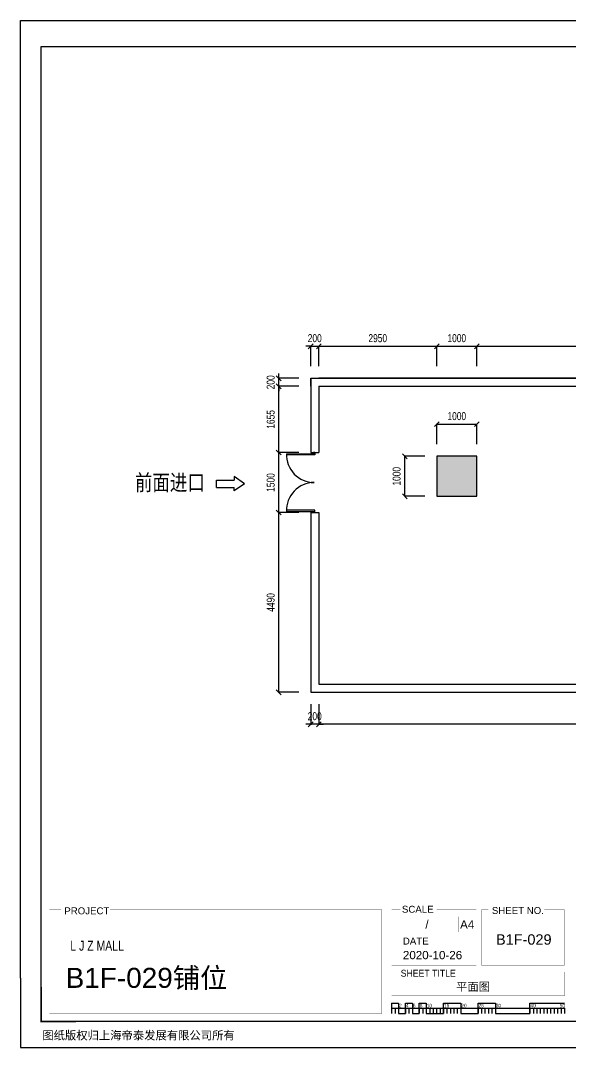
# Model space of a CAD drawing. Extents: x 126897 to 163185, y 167079 to 192740.
# Drawn here: x 126897 to 140641, y 167079 to 192740 of the extents above; entities that cross this region are included whole.
import ezdxf
from ezdxf.enums import TextEntityAlignment as Align

# ---------------------------------------------------------------- set-up
doc = ezdxf.new("R2010")
doc.units = 0
doc.header["$LTSCALE"] = 1000
doc.layers.get('Defpoints').update_dxf_attribs({"color": 212})
for name, color, linetype in [('0-土建-墙体', 7, 'Continuous'), ('0-土建-门窗', 4, 'Continuous'), ('DIM', 3, 'Continuous'), ('MD-2014.05.23 面积统计', 4, 'Continuous'), ('新增油烟管井2014-08-06', 2, 'Continuous')]:
    doc.layers.add(name, color=color, linetype=linetype)
doc.layers.add('H-外墙百叶', color=3, linetype='Continuous', lineweight=25)
doc.styles.get("Standard").update_dxf_attribs({"font": 'arial.ttf', "width": 0.75})
doc.styles.add('黑体', font='simhei.ttf', dxfattribs={"width": 0.8})
doc.dimstyles.new('DIM-200MM', dxfattribs={"dimtxt": 200, "dimasz": 120, "dimexe": 10, "dimexo": 100, "dimgap": 100, "dimtad": 1, "dimdec": 0, "dimrnd": 5, "dimzin": 1, "dimdsep": 46, "dimtxsty": 'Standard', "dimblk": 'OBLIQUE', "dimcen": 0.5, "dimdle": 1, "dimclrd": 256, "dimclre": 256, "dimclrt": 7, "dimaunit": 1, "dimadec": 0, "dimazin": 0, "dimtfac": 1, "dimtdec": 0, "dimtix": 1, "dimtmove": 2, "dimatfit": 3, "dimfxl": 500, "dimfxlon": 1, "dimtolj": 1, "dimtzin": 1, "dimarcsym": 0})

# ---------------------------------------------------------------- blocks, each defined once
blk = doc.blocks.new('A-地下室二层墙体$0$DOOR_C01')
for p, q in [((-0.48, 0.46), (-0.48, -0.01)), ((-0.46, -0.01), (-0.46, 0.46)), ((0.46, -0.01), (0.46, 0.46)), ((0.48, 0.46), (0.48, -0.01)), ((-0.5, -0.01), (-0.5, 0.01)), ((-0.5, 0.01), (-0.48, 0.01)), ((0.5, 0.01), (0.48, 0.01)), ((0.5, -0.01), (0.5, 0.01)), ((-0.5, -0.01), (-0.46, -0.01)), ((0.5, -0.01), (0.46, -0.01))]:
    blk.add_line(p, q)
for centre, start, end in [((-0.46, 0), 0, 92.4919), ((0.46, 0), 87.5081, 180)]:
    blk.add_arc(centre, 0.46, start, end)
blk = doc.blocks.new('_Oblique')
at = {"color": 0, "linetype": 'ByBlock', "lineweight": -2}
blk.add_line((-0.5, -0.5), (0.5, 0.5), dxfattribs=at)
blk = doc.blocks.new('*D59')
at = {"layer": 'Defpoints', "color": 0, "transparency": 16777216}
for p in [(134350, 184600), (134150, 183600), (134350, 183600)]:
    blk.add_point(p, dxfattribs=at)
at = {"layer": 'DIM', "lineweight": -2, "transparency": 16777216}
for p, q in [((134150, 184600), (134030, 184600)), ((134150, 184100), (134150, 184610)), ((134150, 184600), (134350, 184600)), ((134350, 184100), (134350, 184610)), ((134350, 184600), (134470, 184600))]:
    blk.add_line(p, q, dxfattribs=at)
at = {"layer": 'DIM', "lineweight": -2, "transparency": 16777216, "xscale": 120, "yscale": 120, "zscale": 120}
blk.add_blockref('_Oblique', (134150, 184600), dxfattribs=at)
at = {"layer": 'DIM', "lineweight": -2, "transparency": 16777216, "xscale": 120, "yscale": 120, "zscale": 120, "rotation": 180}
blk.add_blockref('_Oblique', (134350, 184600), dxfattribs=at)
at = {"layer": 'DIM', "color": 7, "transparency": 16777216, "insert": (134250, 184802), "char_height": 200, "attachment_point": 5}
blk.add_mtext('\\A1;200', dxfattribs=at)
blk = doc.blocks.new('*D66')
at = {"layer": 'Defpoints', "color": 0, "transparency": 16777216}
for p in [(137300, 184600), (134350, 183600), (137300, 183600)]:
    blk.add_point(p, dxfattribs=at)
at = {"layer": 'DIM', "lineweight": -2, "transparency": 16777216}
for p, q in [((134349, 184600), (137301, 184600)), ((134350, 184100), (134350, 184610)), ((137300, 184100), (137300, 184610))]:
    blk.add_line(p, q, dxfattribs=at)
at = {"layer": 'DIM', "lineweight": -2, "transparency": 16777216, "xscale": 120, "yscale": 120, "zscale": 120, "rotation": 180}
blk.add_blockref('_Oblique', (134350, 184600), dxfattribs=at)
at = {"layer": 'DIM', "lineweight": -2, "transparency": 16777216, "xscale": 120, "yscale": 120, "zscale": 120}
blk.add_blockref('_Oblique', (137300, 184600), dxfattribs=at)
at = {"layer": 'DIM', "color": 7, "transparency": 16777216, "insert": (135825, 184802), "char_height": 200, "attachment_point": 5}
blk.add_mtext('\\A1;2950', dxfattribs=at)
blk = doc.blocks.new('*D67')
at = {"layer": 'Defpoints', "color": 0, "transparency": 16777216}
for p in [(138300, 184600), (137300, 183800), (138300, 183800)]:
    blk.add_point(p, dxfattribs=at)
at = {"layer": 'DIM', "lineweight": -2, "transparency": 16777216}
for p, q in [((137299, 184600), (138301, 184600)), ((137300, 184100), (137300, 184610)), ((138300, 184100), (138300, 184610))]:
    blk.add_line(p, q, dxfattribs=at)
at = {"layer": 'DIM', "lineweight": -2, "transparency": 16777216, "xscale": 120, "yscale": 120, "zscale": 120, "rotation": 180}
blk.add_blockref('_Oblique', (137300, 184600), dxfattribs=at)
at = {"layer": 'DIM', "lineweight": -2, "transparency": 16777216, "xscale": 120, "yscale": 120, "zscale": 120}
blk.add_blockref('_Oblique', (138300, 184600), dxfattribs=at)
at = {"layer": 'DIM', "color": 7, "transparency": 16777216, "insert": (137800, 184802), "char_height": 200, "attachment_point": 5}
blk.add_mtext('\\A1;1000', dxfattribs=at)
blk = doc.blocks.new('*D68')
at = {"layer": 'Defpoints', "color": 0, "transparency": 16777216}
for p in [(145500, 184600), (138300, 183800), (145500, 183800)]:
    blk.add_point(p, dxfattribs=at)
at = {"layer": 'DIM', "lineweight": -2, "transparency": 16777216}
for p, q in [((138299, 184600), (145501, 184600)), ((138300, 184100), (138300, 184610)), ((145500, 184100), (145500, 184610))]:
    blk.add_line(p, q, dxfattribs=at)
at = {"layer": 'DIM', "lineweight": -2, "transparency": 16777216, "xscale": 120, "yscale": 120, "zscale": 120, "rotation": 180}
blk.add_blockref('_Oblique', (138300, 184600), dxfattribs=at)
at = {"layer": 'DIM', "lineweight": -2, "transparency": 16777216, "xscale": 120, "yscale": 120, "zscale": 120}
blk.add_blockref('_Oblique', (145500, 184600), dxfattribs=at)
at = {"layer": 'DIM', "color": 7, "transparency": 16777216, "insert": (141900, 184802), "char_height": 200, "attachment_point": 5}
blk.add_mtext('\\A1;7200', dxfattribs=at)
blk = doc.blocks.new('*D72')
at = {"layer": 'Defpoints', "color": 0, "transparency": 16777216}
for p in [(134350, 175954), (153950, 175954), (134350, 175154)]:
    blk.add_point(p, dxfattribs=at)
at = {"layer": 'DIM', "lineweight": -2, "transparency": 16777216}
for p, q in [((134350, 175654), (134350, 175144)), ((153950, 175654), (153950, 175144)), ((153951, 175154), (134349, 175154))]:
    blk.add_line(p, q, dxfattribs=at)
at = {"layer": 'DIM', "lineweight": -2, "transparency": 16777216, "xscale": 120, "yscale": 120, "zscale": 120, "rotation": 180}
blk.add_blockref('_Oblique', (134350, 175154), dxfattribs=at)
at = {"layer": 'DIM', "lineweight": -2, "transparency": 16777216, "xscale": 120, "yscale": 120, "zscale": 120}
blk.add_blockref('_Oblique', (153950, 175154), dxfattribs=at)
at = {"layer": 'DIM', "color": 7, "transparency": 16777216, "insert": (144150, 175356), "char_height": 200, "attachment_point": 5}
blk.add_mtext('\\A1;19600', dxfattribs=at)
blk = doc.blocks.new('*D73')
at = {"layer": 'Defpoints', "color": 0, "transparency": 16777216}
for p in [(134150, 175954), (134350, 175954), (134150, 175154)]:
    blk.add_point(p, dxfattribs=at)
at = {"layer": 'DIM', "lineweight": -2, "transparency": 16777216}
for p, q in [((134150, 175654), (134150, 175144)), ((134350, 175654), (134350, 175144)), ((134150, 175154), (134030, 175154)), ((134350, 175154), (134150, 175154)), ((134350, 175154), (134470, 175154))]:
    blk.add_line(p, q, dxfattribs=at)
at = {"layer": 'DIM', "lineweight": -2, "transparency": 16777216, "xscale": 120, "yscale": 120, "zscale": 120}
for p, rotation in [((134150, 175154), 359.9999999999833), ((134350, 175154), 179.9999999999833)]:
    blk.add_blockref('_Oblique', p, dxfattribs=dict(at, rotation=rotation))
at = {"layer": 'DIM', "color": 7, "transparency": 16777216, "insert": (134250, 175356), "char_height": 200, "attachment_point": 5}
blk.add_mtext('\\A1;200', dxfattribs=at)
blk = doc.blocks.new('*D74')
at = {"layer": 'Defpoints', "color": 0, "transparency": 16777216}
for p in [(133350, 180446), (134150, 180446), (134150, 175954)]:
    blk.add_point(p, dxfattribs=at)
at = {"layer": 'DIM', "lineweight": -2, "transparency": 16777216}
for p, q in [((133850, 180446), (133340, 180446)), ((133350, 175953), (133350, 180447)), ((133850, 175954), (133340, 175954))]:
    blk.add_line(p, q, dxfattribs=at)
at = {"layer": 'DIM', "lineweight": -2, "transparency": 16777216, "xscale": 120, "yscale": 120, "zscale": 120}
for p, rotation in [((133350, 180446), 90), ((133350, 175954), 270)]:
    blk.add_blockref('_Oblique', p, dxfattribs=dict(at, rotation=rotation))
at = {"layer": 'DIM', "color": 7, "transparency": 16777216, "insert": (133150, 178200), "char_height": 200, "attachment_point": 5, "rotation": 90}
blk.add_mtext('\\A1;4490', dxfattribs=at)
blk = doc.blocks.new('*D75')
at = {"layer": 'Defpoints', "color": 0, "transparency": 16777216}
for p in [(133350, 181946), (134250, 181946), (134250, 180446)]:
    blk.add_point(p, dxfattribs=at)
at = {"layer": 'DIM', "lineweight": -2, "transparency": 16777216}
for p, q in [((133850, 181946), (133340, 181946)), ((133350, 180445), (133350, 181947)), ((133850, 180446), (133340, 180446))]:
    blk.add_line(p, q, dxfattribs=at)
at = {"layer": 'DIM', "lineweight": -2, "transparency": 16777216, "xscale": 120, "yscale": 120, "zscale": 120}
for p, rotation in [((133350, 181946), 90), ((133350, 180446), 270)]:
    blk.add_blockref('_Oblique', p, dxfattribs=dict(at, rotation=rotation))
at = {"layer": 'DIM', "color": 7, "transparency": 16777216, "insert": (133150, 181196), "char_height": 200, "attachment_point": 5, "rotation": 90}
blk.add_mtext('\\A1;1500', dxfattribs=at)
blk = doc.blocks.new('*D76')
at = {"layer": 'Defpoints', "color": 0, "transparency": 16777216}
for p in [(133350, 183600), (134150, 183600), (134150, 181946)]:
    blk.add_point(p, dxfattribs=at)
at = {"layer": 'DIM', "lineweight": -2, "transparency": 16777216}
for p, q in [((133850, 183600), (133340, 183600)), ((133350, 181945), (133350, 183601)), ((133850, 181946), (133340, 181946))]:
    blk.add_line(p, q, dxfattribs=at)
at = {"layer": 'DIM', "lineweight": -2, "transparency": 16777216, "xscale": 120, "yscale": 120, "zscale": 120}
for p, rotation in [((133350, 183600), 90), ((133350, 181946), 270)]:
    blk.add_blockref('_Oblique', p, dxfattribs=dict(at, rotation=rotation))
at = {"layer": 'DIM', "color": 7, "transparency": 16777216, "insert": (133150, 182773), "char_height": 200, "attachment_point": 5, "rotation": 90}
blk.add_mtext('\\A1;1655', dxfattribs=at)
blk = doc.blocks.new('*D77')
at = {"layer": 'Defpoints', "color": 0, "transparency": 16777216}
for p in [(133350, 183800), (134150, 183800), (134150, 183600)]:
    blk.add_point(p, dxfattribs=at)
at = {"layer": 'DIM', "lineweight": -2, "transparency": 16777216}
for p, q in [((133850, 183800), (133340, 183800)), ((133350, 183800), (133350, 183920)), ((133350, 183600), (133350, 183800)), ((133850, 183600), (133340, 183600)), ((133350, 183600), (133350, 183480))]:
    blk.add_line(p, q, dxfattribs=at)
at = {"layer": 'DIM', "lineweight": -2, "transparency": 16777216, "xscale": 120, "yscale": 120, "zscale": 120}
for p, rotation in [((133350, 183800), 270), ((133350, 183600), 90)]:
    blk.add_blockref('_Oblique', p, dxfattribs=dict(at, rotation=rotation))
at = {"layer": 'DIM', "color": 7, "transparency": 16777216, "insert": (133150, 183700), "char_height": 200, "attachment_point": 5, "rotation": 90}
blk.add_mtext('\\A1;200', dxfattribs=at)
blk = doc.blocks.new('气流方向')
at = {"color": 2}
for p, q in [((-139, -45), (-139, 45)), ((-139, 45), (84, 45)), ((84, 92), (84, 45)), ((210, 0), (84, 92)), ((210, 0), (84, -88)), ((-139, -45), (84, -45)), ((84, -88), (84, -45))]:
    blk.add_line(p, q, dxfattribs=at)
blk = doc.blocks.new('*D106')
at = {"layer": 'Defpoints', "color": 0, "transparency": 16777216}
for p in [(138300, 182652), (137300, 181852), (138300, 181852)]:
    blk.add_point(p, dxfattribs=at)
at = {"layer": 'DIM', "lineweight": -2, "transparency": 16777216}
for p, q in [((137299, 182652), (138301, 182652)), ((137300, 182152), (137300, 182662)), ((138300, 182152), (138300, 182662))]:
    blk.add_line(p, q, dxfattribs=at)
at = {"layer": 'DIM', "lineweight": -2, "transparency": 16777216, "xscale": 120, "yscale": 120, "zscale": 120, "rotation": 180}
blk.add_blockref('_Oblique', (137300, 182652), dxfattribs=at)
at = {"layer": 'DIM', "lineweight": -2, "transparency": 16777216, "xscale": 120, "yscale": 120, "zscale": 120}
blk.add_blockref('_Oblique', (138300, 182652), dxfattribs=at)
at = {"layer": 'DIM', "color": 7, "transparency": 16777216, "insert": (137800, 182854), "char_height": 200, "attachment_point": 5}
blk.add_mtext('\\A1;1000', dxfattribs=at)
blk = doc.blocks.new('*D107')
at = {"layer": 'Defpoints', "color": 0, "transparency": 16777216}
for p in [(136500, 181852), (137300, 181852), (137300, 180852)]:
    blk.add_point(p, dxfattribs=at)
at = {"layer": 'DIM', "lineweight": -2, "transparency": 16777216}
for p, q in [((137000, 181852), (136490, 181852)), ((136500, 180851), (136500, 181853)), ((137000, 180852), (136490, 180852))]:
    blk.add_line(p, q, dxfattribs=at)
at = {"layer": 'DIM', "lineweight": -2, "transparency": 16777216, "xscale": 120, "yscale": 120, "zscale": 120}
for p, rotation in [((136500, 181852), 90), ((136500, 180852), 270)]:
    blk.add_blockref('_Oblique', p, dxfattribs=dict(at, rotation=rotation))
at = {"layer": 'DIM', "color": 7, "transparency": 16777216, "insert": (136298, 181352), "char_height": 200, "attachment_point": 5, "rotation": 90}
blk.add_mtext('\\A1;1000', dxfattribs=at)

msp = doc.modelspace()

# ---------------------------------------------------------------- hatches: boundary and pattern name
msp.add_hatch(color=8).paths.add_polyline_path([(138300, 181851.6), (137300, 181851.6), (137300, 180851.6), (138300, 180851.6)])

# ---------------------------------------------------------------- linework, layer by layer
at = {"color": 8}
msp.add_line((136172.1, 168060.6), (140492.1, 168060.6), dxfattribs=at)
for points in [[(126897.1, 168807.3), (126897.1, 192740.1), (161457.1, 192740.1)], [(126897.1, 168807.3), (126897.1, 167079.3), (161457.1, 167079.3)], [(136172.1, 168190.2), (136172.1, 167931)], [(136344.9, 168060.6), (136344.9, 167931)], [(137900.1, 168060.6), (137900.1, 167931)], [(138332.1, 168060.6), (138332.1, 167931)], [(140492.1, 168060.6), (140492.1, 167931)]]:
    msp.add_lwpolyline(points)
for points in [[(127415.5, 192092.1), (162666.7, 192092.1), (162666.7, 167727.3), (127415.5, 167727.3)], [(137300, 181851.6), (137300, 180851.6), (138300, 180851.6), (138300, 181851.6)]]:
    msp.add_lwpolyline(points, close=True)
for points, const_width in [([(129134.3, 170518.8), (135925.6, 170518.8), (135925.6, 167927.3), (127615.5, 167927.3), (127615.5, 170518.8), (127905.2, 170518.8)], 4.32), ([(137298.7, 170518.8), (138288.9, 170518.8), (138288.9, 169914), (136172.1, 169914), (136172.1, 170518.8), (136388.1, 170518.8)], 4.32), ([(139986.1, 170518.8), (140492.1, 170518.8), (140492.1, 169136.4), (138418.5, 169136.4), (138418.5, 170518.8), (138591.3, 170518.8)], 4.32), ([(137844.4, 170345.4), (137844.4, 169960.3)], 4.32), ([(137163.9, 169741.2), (138288.9, 169741.2), (138288.9, 169136.4), (136172.1, 169136.4), (136172.1, 169741.2), (136388.1, 169741.2)], 4.32), ([(137852.9, 168963.6), (140492.1, 168963.6), (140492.1, 168367.5), (136172.1, 168367.5), (136172.1, 168963.6), (136388.1, 168963.6)], 4.32), ([(127415.5, 168591.3), (127415.5, 167727.3), (128279.5, 167727.3)], 43.2), ([(136344.9, 168190.2), (136344.9, 168060.6)], 8.64), ([(136517.7, 168190.2), (136517.7, 168060.6)], 8.64), ([(136690.5, 168190.2), (136690.5, 168060.6)], 8.64), ([(136863.3, 168190.2), (136863.3, 168060.6)], 8.64), ([(137036.1, 168190.2), (137036.1, 168060.6)], 8.64), ([(137468.1, 168190.2), (137468.1, 168060.6)], 8.64), ([(137900.1, 168190.2), (137900.1, 168060.6)], 8.64), ([(138332.1, 168190.2), (138332.1, 168060.6)], 8.64), ([(138764.1, 168190.2), (138764.1, 168060.6)], 8.64), ([(139628.1, 168190.2), (139628.1, 168060.6)], 8.64), ([(140492.1, 168190.2), (140492.1, 168060.6)], 8.64)]:
    msp.add_lwpolyline(points, dxfattribs=dict(const_width=const_width))
for points in [[(136172.1, 168190.2), (136344.9, 168190.2), (136344.9, 167931), (136517.7, 167931), (136517.7, 168190.2), (136690.5, 168190.2), (136690.5, 167931), (136863.3, 167931), (136863.3, 168190.2), (137036.1, 168190.2), (137036.1, 167931), (137468.1, 167931), (137468.1, 168190.2), (137900.1, 168190.2), (137900.1, 167931), (138332.1, 167931), (138332.1, 168190.2), (138764.1, 168190.2), (138764.1, 167931), (139628.1, 167931), (139628.1, 168190.2), (140492.1, 168190.2)], [(136258.5, 168060.6), (136258.5, 167931)], [(136517.7, 168060.6), (136517.7, 167931)], [(136604.1, 168060.6), (136604.1, 167931)], [(136690.5, 168060.6), (136690.5, 167931)], [(136863.3, 168060.6), (136863.3, 167931)], [(136949.7, 168060.6), (136949.7, 167931)], [(137036.1, 168060.6), (137036.1, 167931)], [(137122.5, 168060.6), (137122.5, 167931)], [(137208.9, 168060.6), (137208.9, 167931)], [(137295.3, 168060.6), (137295.3, 167931)], [(137381.7, 168060.6), (137381.7, 167931)], [(137468.1, 168060.6), (137468.1, 167931)], [(137554.5, 168060.6), (137554.5, 167931)], [(137640.9, 168060.6), (137640.9, 167931)], [(137727.3, 168060.6), (137727.3, 167931)], [(137813.7, 168060.6), (137813.7, 167931)], [(138418.5, 168060.6), (138418.5, 167931)], [(138504.9, 168060.6), (138504.9, 167931)], [(138591.3, 168060.6), (138591.3, 167931)], [(138677.7, 168060.6), (138677.7, 167931)], [(138764.1, 168060.6), (138764.1, 167931)], [(139628.1, 168060.6), (139628.1, 167931)], [(139714.5, 168060.6), (139714.5, 167931)], [(139800.9, 168060.6), (139800.9, 167931)], [(139887.3, 168060.6), (139887.3, 167931)], [(139973.7, 168060.6), (139973.7, 167931)], [(140060.1, 168060.6), (140060.1, 167931)], [(140146.5, 168060.6), (140146.5, 167931)], [(140232.9, 168060.6), (140232.9, 167931)], [(140319.3, 168060.6), (140319.3, 167931)], [(140405.7, 168060.6), (140405.7, 167931)]]:
    msp.add_lwpolyline(points, dxfattribs=at)
at = {"layer": '0-土建-墙体'}
for p, q in [((134150, 183800), (154150, 183800)), ((134150, 183800), (134150, 181946)), ((134350, 183600), (153950, 183600)), ((134350, 183600), (134350, 181946)), ((134150, 181946), (134350, 181946)), ((134150, 180446), (134150, 175954.2)), ((134150, 180446), (134350, 180446)), ((134350, 180446), (134350, 176154.2)), ((134350, 176154.2), (153950, 176154.2)), ((134150, 175954.2), (154150, 175954.2))]:
    msp.add_line(p, q, dxfattribs=at)
at = {"layer": 'MD-2014.05.23 面积统计', "color": 37}
msp.add_line((153950, 183800), (134350, 183800), dxfattribs=at)
at = {"layer": '新增油烟管井2014-08-06', "color": 3}
msp.add_line((134150, 183600), (134150, 183800), dxfattribs=at)

# ---------------------------------------------------------------- block references
at = {"layer": '0-土建-门窗', "xscale": 1499.999999999884, "yscale": 1499.999999999884, "zscale": 1499.999999999884, "rotation": 90}
msp.add_blockref('A-地下室二层墙体$0$DOOR_C01', (134235, 181196), dxfattribs=at)
at = {"layer": 'H-外墙百叶', "xscale": 2, "yscale": 2, "zscale": 2}
msp.add_blockref('气流方向', (132072.4, 181161.8), dxfattribs=at)

# ---------------------------------------------------------------- texts
for s, height, p in [('PROJECT', 172.8, (127991, 170406.9)), ('SCALE', 172.8, (136429.1, 170446.4)), ('SHEET NO.', 172.8, (138676.8, 170415.5)), ('A4', 207.36, (137883.2, 170048.2)), ('DATE', 172.8, (136452.8, 169651)), ('2', 86.4, (136356.7, 168083.3)), ('4', 86.4, (136529.5, 168083.3)), ('6', 86.4, (136702.3, 168083.3)), ('8', 86.4, (136875.1, 168083.3)), ('10', 86.4, (137047.9, 168083.3)), ('15', 86.4, (137479.9, 168083.3)), ('20', 86.4, (137911.9, 168083.3)), ('25', 86.4, (138343.9, 168083.3)), ('30', 86.4, (138775.9, 168083.3)), ('40', 86.4, (139639.9, 168083.3)), ('50', 86.4, (140371.2, 168080.2)), ('图纸版权归上海帝泰发展有限公司所有', 207.36, (127442, 167277.1))]:
    msp.add_text(s, height=height).set_placement(p)
at = {"width": 0.9}
msp.add_text('SHEET TITLE', height=172.8, dxfattribs=at).set_placement((136398.4, 168847.2))
at = {"insert": (128141.2, 169746.4), "char_height": 250, "attachment_point": 1}
msp.add_mtext_dynamic_manual_height_columns('L J Z MALL', width=6808.082, gutter_width=1, heights=[0], dxfattribs=at)
for tag, text, p in [('/', 'AS NOTED', (137095.7, 170051.4)), ('2020-10-26', '2020-7-22', (137935, 169283.4))]:
    msp.add_attdef(tag, text=text, height=207.36).set_placement(p, align=Align.RIGHT)
for tag, p, s, height in [('B1F-029', (138780.4, 169647.9), 'SHEET NO.', 259.2), ('B1F-029铺位', (128024.1, 168568.5), '###############', 500), ('平面图', (137782.2, 168492.6), 'SHEET-TITLE', 207.36)]:
    msp.add_attdef(tag, p, s, height=height)
at = {"layer": '新增油烟管井2014-08-06', "color": 0, "style": '黑体', "width": 0.8}
msp.add_text('前面进口', height=400, dxfattribs=at).set_placement((129756.9, 180995.7))

# ---------------------------------------------------------------- dimensions: what is measured, and where the dimension line sits
at = {"layer": 'DIM'}
for p1, p2, distance, picture, middle in [((134150, 183600), (134350, 183600), 1000, '*D59', (134250, 184802.1)), ((134350, 183600), (137300, 183600), 1000, '*D66', (135825, 184802.1)), ((137300, 183800), (138300, 183800), 800, '*D67', (137800, 184802.1)), ((138300, 183800), (145500, 183800), 800, '*D68', (141900, 184802.1)), ((134150, 183600), (134150, 183800), 800, '*D77', (133150, 183700)), ((134150, 181946), (134150, 183600), 800, '*D76', (133150, 182773)), ((137300, 181851.6), (138300, 181851.6), 800, '*D106', (137800, 182853.7)), ((134250, 180446), (134250, 181946), 900, '*D75', (133150, 181196)), ((137300, 180851.6), (137300, 181851.6), 800, '*D107', (136297.9, 181351.6)), ((134150, 175954.2), (134150, 180446), 800, '*D74', (133150, 178200.1)), ((134350, 175954.2), (134150, 175954.2), 800, '*D73', (134250, 175356.3)), ((153950, 175954.2), (134350, 175954.2), 800, '*D72', (144150, 175356.3))]:
    dim = msp.add_aligned_dim(p1=p1, p2=p2, distance=distance, dimstyle='DIM-200MM', dxfattribs=at)
    dim.commit()
    dim.dimension.update_dxf_attribs({"geometry": picture, "text_midpoint": middle})

doc.saveas('drawing.dxf')
